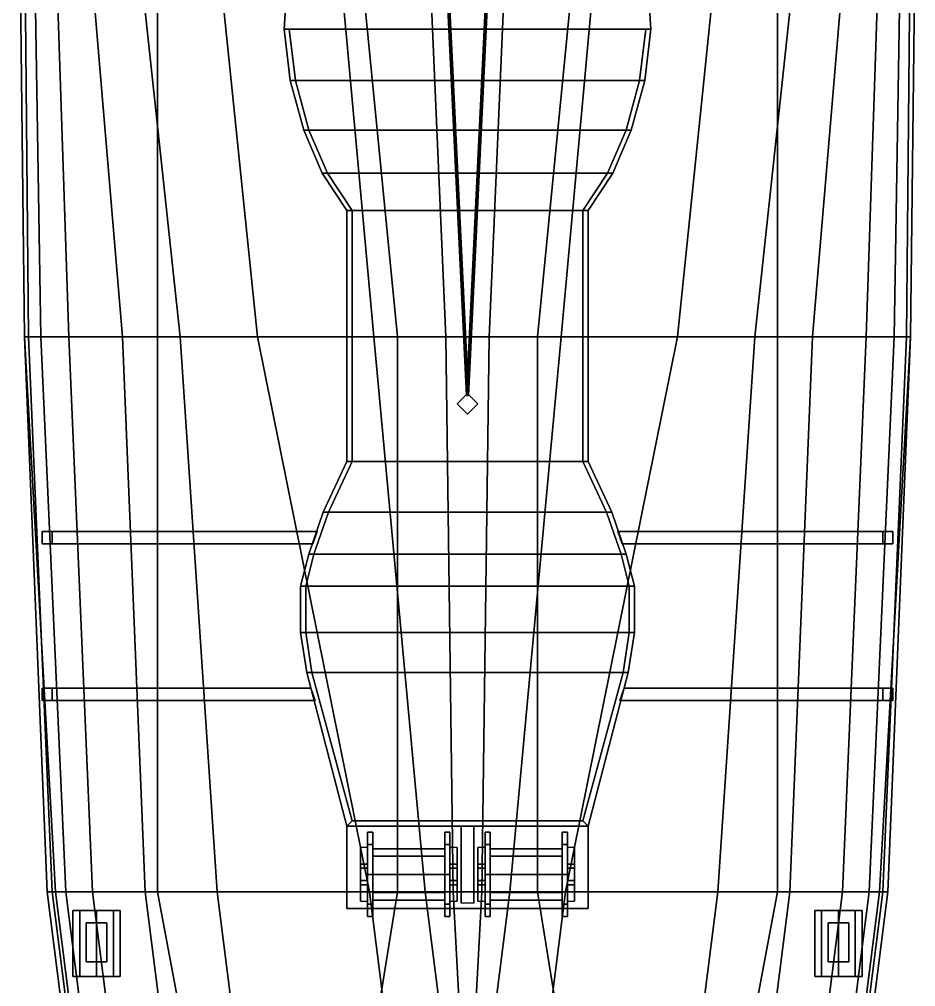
# Model space of a CAD drawing. Extents: x -4.4 to 4.4, y -34.7 to 32.2.
# Drawn here: x -4.35 to 4.35, y -15.82 to -6.43 of the extents above; entities that cross this region are included whole.
import ezdxf

# ---------------------------------------------------------------- set-up
doc = ezdxf.new("R2010")
doc.units = 0
doc.layers.get('0').update_dxf_attribs({"linetype": 'CONTINUOUS'})
doc.layers.add('SUPERSTRUCTURE', color=3, linetype='CONTINUOUS')

msp = doc.modelspace()

# ---------------------------------------------------------------- linework, layer by layer
for points in [[(-4.35, -5.32, -0.33), (-4.21, -5.32, -0.92), (-4.14, -9.51, -0.73), (-4.3, -9.51, -0.02)], [(-4.3, -5.32, 2.09), (-4.35, -5.32, 1.13), (-4.3, -9.51, 1.13), (-4.26, -9.51, 2.09)], [(-4.35, -5.32, 1.13), (-4.35, -5.32, -0.33), (-4.3, -9.51, -0.02), (-4.3, -9.51, 1.13)], [(-3.01, -5.32, 2.16), (-4.3, -5.32, 2.09), (-4.26, -9.51, 2.09), (-3.01, -9.51, 2.16)], [(-4.21, -5.32, -0.92), (-4.01, -5.32, -1.33), (-3.87, -9.51, -1.23), (-4.14, -9.51, -0.73)], [(-4.01, -5.32, -1.33), (-3.7, -5.32, -1.67), (-3.35, -9.51, -1.67), (-3.87, -9.51, -1.23)], [(-3.7, -5.32, -1.67), (-3.24, -5.32, -1.97), (-2.79, -9.51, -1.97), (-3.35, -9.51, -1.67)], [(-3.24, -5.32, -1.97), (-2.47, -5.32, -2.19), (-2.04, -9.51, -2.19), (-2.79, -9.51, -1.97)], [(-1.09, -5.32, 2.26), (-3.01, -5.32, 2.16), (-3.01, -9.51, 2.16), (-0.68, -9.51, 2.26)], [(-2.47, -5.32, -2.19), (-1.29, -5.32, -2.41), (-0.91, -9.51, -2.41), (-2.04, -9.51, -2.19)], [(-1.29, -5.32, -2.41), (-0.39, -5.32, -2.54), (-0.21, -9.51, -2.54), (-0.91, -9.51, -2.41)], [(-0.68, -9.51, 2.26), (0.68, -9.51, 2.26), (1.09, -5.32, 2.26), (-1.09, -5.32, 2.26)], [(0.21, -9.51, -2.54), (-0.21, -9.51, -2.54), (-0.39, -5.32, -2.54), (0.39, -5.32, -2.54)], [(0.91, -9.51, -2.41), (0.21, -9.51, -2.54), (0.39, -5.32, -2.54), (1.29, -5.32, -2.41)], [(0.68, -9.51, 2.26), (3.01, -9.51, 2.16), (3.01, -5.32, 2.16), (1.09, -5.32, 2.26)], [(2.04, -9.51, -2.19), (0.91, -9.51, -2.41), (1.29, -5.32, -2.41), (2.47, -5.32, -2.19)], [(2.79, -9.51, -1.97), (2.04, -9.51, -2.19), (2.47, -5.32, -2.19), (3.24, -5.32, -1.97)], [(3.35, -9.51, -1.67), (2.79, -9.51, -1.97), (3.24, -5.32, -1.97), (3.7, -5.32, -1.67)], [(3.01, -9.51, 2.16), (4.26, -9.51, 2.09), (4.3, -5.32, 2.09), (3.01, -5.32, 2.16)], [(3.87, -9.51, -1.23), (3.35, -9.51, -1.67), (3.7, -5.32, -1.67), (4.01, -5.32, -1.33)], [(4.14, -9.51, -0.73), (3.87, -9.51, -1.23), (4.01, -5.32, -1.33), (4.21, -5.32, -0.92)], [(4.3, -9.51, -0.02), (4.14, -9.51, -0.73), (4.21, -5.32, -0.92), (4.35, -5.32, -0.33)], [(4.26, -9.51, 2.09), (4.3, -9.51, 1.13), (4.35, -5.32, 1.13), (4.3, -5.32, 2.09)], [(4.3, -9.51, 1.13), (4.3, -9.51, -0.02), (4.35, -5.32, -0.33), (4.35, -5.32, 1.13)], [(-4.26, -9.51, 2.09), (-4.3, -9.51, 1.13), (-4.08, -14.9, 1.13), (-4.03, -14.9, 2.07)], [(-4.3, -9.51, 1.13), (-4.3, -9.51, -0.02), (-4, -14.9, 0.41), (-4.08, -14.9, 1.13)], [(-4.3, -9.51, -0.02), (-4.14, -9.51, -0.73), (-3.9, -14.9, 0.01), (-4, -14.9, 0.41)], [(-3.01, -9.51, 2.16), (-4.26, -9.51, 2.09), (-4.03, -14.9, 2.07), (-3.01, -14.9, 2.13)], [(-4.14, -9.51, -0.73), (-3.87, -9.51, -1.23), (-3.64, -14.9, -0.49), (-3.9, -14.9, 0.01)], [(-3.87, -9.51, -1.23), (-3.35, -9.51, -1.67), (-3.13, -14.9, -1.04), (-3.64, -14.9, -0.49)], [(-3.35, -9.51, -1.67), (-2.79, -9.51, -1.97), (-2.43, -14.9, -1.51), (-3.13, -14.9, -1.04)], [(-0.68, -9.51, 2.26), (-3.01, -9.51, 2.16), (-3.01, -14.9, 2.13), (-0.68, -14.9, 2.2)], [(-2.79, -9.51, -1.97), (-2.04, -9.51, -2.19), (-0.95, -14.9, -2.19), (-2.43, -14.9, -1.51)], [(-2.04, -9.51, -2.19), (-0.91, -9.51, -2.41), (-0.41, -14.9, -2.41), (-0.95, -14.9, -2.19)], [(-0.91, -9.51, -2.41), (-0.21, -9.51, -2.54), (-0.14, -14.9, -2.54), (-0.41, -14.9, -2.41)], [(-0.68, -14.9, 2.2), (0.68, -14.9, 2.2), (0.68, -9.51, 2.26), (-0.68, -9.51, 2.26)], [(0.14, -14.9, -2.54), (-0.14, -14.9, -2.54), (-0.21, -9.51, -2.54), (0.21, -9.51, -2.54)], [(0.41, -14.9, -2.41), (0.14, -14.9, -2.54), (0.21, -9.51, -2.54), (0.91, -9.51, -2.41)], [(0.95, -14.9, -2.19), (0.41, -14.9, -2.41), (0.91, -9.51, -2.41), (2.04, -9.51, -2.19)], [(0.68, -14.9, 2.2), (3.01, -14.9, 2.13), (3.01, -9.51, 2.16), (0.68, -9.51, 2.26)], [(2.43, -14.9, -1.51), (0.95, -14.9, -2.19), (2.04, -9.51, -2.19), (2.79, -9.51, -1.97)], [(3.13, -14.9, -1.04), (2.43, -14.9, -1.51), (2.79, -9.51, -1.97), (3.35, -9.51, -1.67)], [(3.01, -14.9, 2.13), (4.03, -14.9, 2.07), (4.26, -9.51, 2.09), (3.01, -9.51, 2.16)], [(3.64, -14.9, -0.49), (3.13, -14.9, -1.04), (3.35, -9.51, -1.67), (3.87, -9.51, -1.23)], [(3.9, -14.9, 0.01), (3.64, -14.9, -0.49), (3.87, -9.51, -1.23), (4.14, -9.51, -0.73)], [(4, -14.9, 0.41), (3.9, -14.9, 0.01), (4.14, -9.51, -0.73), (4.3, -9.51, -0.02)], [(4.08, -14.9, 1.13), (4, -14.9, 0.41), (4.3, -9.51, -0.02), (4.3, -9.51, 1.13)], [(4.03, -14.9, 2.07), (4.08, -14.9, 1.13), (4.3, -9.51, 1.13), (4.26, -9.51, 2.09)], [(-1.46, -11.4, 5.18), (-4.03, -11.4, 4.17), (-4.13, -11.4, 4.17), (-1.46, -11.4, 5.28)], [(-1.46, -11.4, 5.28), (-4.13, -11.4, 4.17), (-4.13, -11.52, 4.17), (-1.5, -11.52, 5.28)], [(-4.13, -11.4, 4.17), (-4.13, -11.4, 2.08), (-4.13, -11.52, 2.08), (-4.13, -11.52, 4.17)], [(-4.03, -11.4, 4.17), (-4.03, -11.4, 2.08), (-4.13, -11.4, 2.08), (-4.13, -11.4, 4.17)], [(-4.03, -11.52, 4.17), (-4.03, -11.4, 4.17), (-1.46, -11.4, 5.18), (-1.5, -11.52, 5.18)], [(-4.03, -11.52, 2.08), (-4.03, -11.4, 2.08), (-4.03, -11.4, 4.17), (-4.03, -11.52, 4.17)], [(1.46, -11.4, 5.28), (4.13, -11.4, 4.17), (4.03, -11.4, 4.17), (1.46, -11.4, 5.18)], [(1.5, -11.52, 5.28), (4.13, -11.52, 4.17), (4.13, -11.4, 4.17), (1.46, -11.4, 5.28)], [(4.03, -11.4, 4.17), (4.03, -11.52, 4.17), (1.5, -11.52, 5.18), (1.46, -11.4, 5.18)], [(4.13, -11.4, 4.17), (4.13, -11.4, 2.08), (4.03, -11.4, 2.08), (4.03, -11.4, 4.17)], [(4.03, -11.4, 2.08), (4.03, -11.52, 2.08), (4.03, -11.52, 4.17), (4.03, -11.4, 4.17)], [(4.13, -11.52, 4.17), (4.13, -11.52, 2.08), (4.13, -11.4, 2.08), (4.13, -11.4, 4.17)], [(-1.5, -11.52, 5.28), (-4.13, -11.52, 4.17), (-4.03, -11.52, 4.17), (-1.5, -11.52, 5.18)], [(-4.13, -11.52, 4.17), (-4.13, -11.52, 2.08), (-4.03, -11.52, 2.08), (-4.03, -11.52, 4.17)], [(1.5, -11.52, 5.18), (4.03, -11.52, 4.17), (4.13, -11.52, 4.17), (1.5, -11.52, 5.28)], [(4.03, -11.52, 4.17), (4.03, -11.52, 2.08), (4.13, -11.52, 2.08), (4.13, -11.52, 4.17)], [(-1.52, -12.92, 5.28), (-4.13, -12.92, 4.17), (-4.13, -13.04, 4.17), (-1.48, -13.04, 5.28)], [(-1.52, -12.92, 5.18), (-4.03, -12.92, 4.17), (-4.13, -12.92, 4.17), (-1.52, -12.92, 5.28)], [(-4.03, -12.92, 4.17), (-4.03, -12.92, 2.08), (-4.13, -12.92, 2.08), (-4.13, -12.92, 4.17)], [(-4.13, -12.92, 4.17), (-4.13, -12.92, 2.08), (-4.13, -13.04, 2.08), (-4.13, -13.04, 4.17)], [(-4.03, -13.04, 4.17), (-4.03, -12.92, 4.17), (-1.52, -12.92, 5.18), (-1.48, -13.04, 5.18)], [(-4.03, -13.04, 2.08), (-4.03, -12.92, 2.08), (-4.03, -12.92, 4.17), (-4.03, -13.04, 4.17)], [(4.03, -12.92, 4.17), (4.03, -13.04, 4.17), (1.48, -13.04, 5.18), (1.52, -12.92, 5.18)], [(1.48, -13.04, 5.28), (4.13, -13.04, 4.17), (4.13, -12.92, 4.17), (1.52, -12.92, 5.28)], [(1.52, -12.92, 5.28), (4.13, -12.92, 4.17), (4.03, -12.92, 4.17), (1.52, -12.92, 5.18)], [(4.03, -12.92, 2.08), (4.03, -13.04, 2.08), (4.03, -13.04, 4.17), (4.03, -12.92, 4.17)], [(4.13, -12.92, 4.17), (4.13, -12.92, 2.08), (4.03, -12.92, 2.08), (4.03, -12.92, 4.17)], [(4.13, -13.04, 4.17), (4.13, -13.04, 2.08), (4.13, -12.92, 2.08), (4.13, -12.92, 4.17)], [(-1.48, -13.04, 5.28), (-4.13, -13.04, 4.17), (-4.03, -13.04, 4.17), (-1.48, -13.04, 5.18)], [(-4.13, -13.04, 4.17), (-4.13, -13.04, 2.08), (-4.03, -13.04, 2.08), (-4.03, -13.04, 4.17)], [(1.48, -13.04, 5.18), (4.03, -13.04, 4.17), (4.13, -13.04, 4.17), (1.48, -13.04, 5.28)], [(4.03, -13.04, 4.17), (4.03, -13.04, 2.08), (4.13, -13.04, 2.08), (4.13, -13.04, 4.17)], [(-1.04, -14.47, 4.17), (-1.04, -14.99, 4.17), (-1.04, -14.83, 4.74), (-1.04, -14.63, 4.74)], [(-0.97, -14.63, 4.74), (-0.97, -14.47, 4.17), (-1.04, -14.47, 4.17), (-1.04, -14.63, 4.74)], [(-0.97, -14.83, 4.74), (-0.97, -14.99, 4.17), (-0.97, -14.47, 4.17), (-0.97, -14.63, 4.74)], [(-0.1, -14.63, 4.74), (-0.1, -14.47, 4.17), (-0.17, -14.47, 4.17), (-0.17, -14.63, 4.74)], [(-0.17, -14.47, 4.17), (-0.17, -14.99, 4.17), (-0.17, -14.83, 4.74), (-0.17, -14.63, 4.74)], [(-0.1, -14.83, 4.74), (-0.1, -14.99, 4.17), (-0.1, -14.47, 4.17), (-0.1, -14.63, 4.74)], [(0.17, -14.63, 4.74), (0.17, -14.47, 4.17), (0.1, -14.47, 4.17), (0.1, -14.63, 4.74)], [(0.1, -14.47, 4.17), (0.1, -14.99, 4.17), (0.1, -14.83, 4.74), (0.1, -14.63, 4.74)], [(0.17, -14.83, 4.74), (0.17, -14.99, 4.17), (0.17, -14.47, 4.17), (0.17, -14.63, 4.74)], [(1.04, -14.63, 4.74), (1.04, -14.47, 4.17), (0.97, -14.47, 4.17), (0.97, -14.63, 4.74)], [(0.97, -14.47, 4.17), (0.97, -14.99, 4.17), (0.97, -14.83, 4.74), (0.97, -14.63, 4.74)], [(1.04, -14.83, 4.74), (1.04, -14.99, 4.17), (1.04, -14.47, 4.17), (1.04, -14.63, 4.74)], [(-1.04, -14.79, 4.85), (-1.04, -14.67, 4.85), (-1.04, -14.63, 4.74), (-1.04, -14.83, 4.74)], [(-1.04, -14.63, 4.74), (-1.04, -14.67, 4.85), (-0.97, -14.67, 4.85), (-0.97, -14.63, 4.74)], [(-0.97, -14.63, 4.74), (-0.97, -14.67, 4.85), (-0.97, -14.79, 4.85), (-0.97, -14.83, 4.74)], [(-0.17, -14.79, 4.85), (-0.17, -14.67, 4.85), (-0.17, -14.63, 4.74), (-0.17, -14.83, 4.74)], [(-0.17, -14.63, 4.74), (-0.17, -14.67, 4.85), (-0.1, -14.67, 4.85), (-0.1, -14.63, 4.74)], [(-0.1, -14.63, 4.74), (-0.1, -14.67, 4.85), (-0.1, -14.79, 4.85), (-0.1, -14.83, 4.74)], [(0.1, -14.63, 4.74), (0.1, -14.67, 4.85), (0.17, -14.67, 4.85), (0.17, -14.63, 4.74)], [(0.1, -14.79, 4.85), (0.1, -14.67, 4.85), (0.1, -14.63, 4.74), (0.1, -14.83, 4.74)], [(0.17, -14.63, 4.74), (0.17, -14.67, 4.85), (0.17, -14.79, 4.85), (0.17, -14.83, 4.74)], [(0.97, -14.79, 4.85), (0.97, -14.67, 4.85), (0.97, -14.63, 4.74), (0.97, -14.83, 4.74)], [(0.97, -14.63, 4.74), (0.97, -14.67, 4.85), (1.04, -14.67, 4.85), (1.04, -14.63, 4.74)], [(1.04, -14.63, 4.74), (1.04, -14.67, 4.85), (1.04, -14.79, 4.85), (1.04, -14.83, 4.74)], [(-0.97, -14.79, 4.85), (-0.97, -14.67, 4.85), (-1.04, -14.67, 4.85), (-1.04, -14.79, 4.85)], [(-0.1, -14.79, 4.85), (-0.1, -14.67, 4.85), (-0.17, -14.67, 4.85), (-0.17, -14.79, 4.85)], [(0.17, -14.79, 4.85), (0.17, -14.67, 4.85), (0.1, -14.67, 4.85), (0.1, -14.79, 4.85)], [(1.04, -14.79, 4.85), (1.04, -14.67, 4.85), (0.97, -14.67, 4.85), (0.97, -14.79, 4.85)], [(-0.97, -14.83, 4.74), (-0.97, -14.79, 4.85), (-1.04, -14.79, 4.85), (-1.04, -14.83, 4.74)], [(-1.04, -14.83, 4.74), (-1.04, -14.99, 4.17), (-0.97, -14.99, 4.17), (-0.97, -14.83, 4.74)], [(-0.1, -14.83, 4.74), (-0.1, -14.79, 4.85), (-0.17, -14.79, 4.85), (-0.17, -14.83, 4.74)], [(-0.17, -14.83, 4.74), (-0.17, -14.99, 4.17), (-0.1, -14.99, 4.17), (-0.1, -14.83, 4.74)], [(0.17, -14.83, 4.74), (0.17, -14.79, 4.85), (0.1, -14.79, 4.85), (0.1, -14.83, 4.74)], [(0.1, -14.83, 4.74), (0.1, -14.99, 4.17), (0.17, -14.99, 4.17), (0.17, -14.83, 4.74)], [(1.04, -14.83, 4.74), (1.04, -14.79, 4.85), (0.97, -14.79, 4.85), (0.97, -14.83, 4.74)], [(0.97, -14.83, 4.74), (0.97, -14.99, 4.17), (1.04, -14.99, 4.17), (1.04, -14.83, 4.74)], [(-4.03, -14.9, 2.07), (-4.08, -14.9, 1.13), (-3.75, -17.51, 1.13), (-3.7, -17.51, 2.07)], [(-4.08, -14.9, 1.13), (-4, -14.9, 0.41), (-3.67, -17.51, 0.41), (-3.75, -17.51, 1.13)], [(-3.01, -14.9, 2.13), (-4.03, -14.9, 2.07), (-3.7, -17.51, 2.07), (-2.52, -17.51, 2.14)], [(-4, -14.9, 0.41), (-3.9, -14.9, 0.01), (-3.57, -17.51, 0.01), (-3.67, -17.51, 0.41)], [(-3.9, -14.9, 0.01), (-3.64, -14.9, -0.49), (-3.31, -17.51, -0.49), (-3.57, -17.51, 0.01)], [(-3.64, -14.9, -0.49), (-3.13, -14.9, -1.04), (-2.8, -17.51, -1.04), (-3.31, -17.51, -0.49)], [(-3.13, -14.9, -1.04), (-2.43, -14.9, -1.51), (-2.1, -17.51, -1.51), (-2.8, -17.51, -1.04)], [(-0.68, -14.9, 2.2), (-3.01, -14.9, 2.13), (-2.52, -17.51, 2.14), (-1.1, -17.51, 2.2)], [(-2.43, -14.9, -1.51), (-0.95, -14.9, -2.19), (-0.62, -17.51, -2.28), (-2.1, -17.51, -1.51)], [(-1.1, -17.51, 2.2), (1.1, -17.51, 2.2), (0.68, -14.9, 2.2), (-0.68, -14.9, 2.2)], [(-0.95, -14.9, -2.19), (-0.41, -14.9, -2.41), (-0.08, -17.51, -2.5), (-0.62, -17.51, -2.28)], [(-0.41, -14.9, -2.41), (-0.14, -14.9, -2.54), (0, -17.51, -2.5385), (-0.08, -17.51, -2.5)], [(0, -17.51, -2.5385), (0, -17.51, -2.5385), (-0.14, -14.9, -2.54), (0.14, -14.9, -2.54)], [(0.08, -17.51, -2.5), (0, -17.51, -2.5385), (0.14, -14.9, -2.54), (0.41, -14.9, -2.41)], [(0.62, -17.51, -2.28), (0.08, -17.51, -2.5), (0.41, -14.9, -2.41), (0.95, -14.9, -2.19)], [(2.1, -17.51, -1.51), (0.62, -17.51, -2.28), (0.95, -14.9, -2.19), (2.43, -14.9, -1.51)], [(1.1, -17.51, 2.2), (2.52, -17.51, 2.14), (3.01, -14.9, 2.13), (0.68, -14.9, 2.2)], [(2.8, -17.51, -1.04), (2.1, -17.51, -1.51), (2.43, -14.9, -1.51), (3.13, -14.9, -1.04)], [(2.52, -17.51, 2.14), (3.7, -17.51, 2.07), (4.03, -14.9, 2.07), (3.01, -14.9, 2.13)], [(3.31, -17.51, -0.49), (2.8, -17.51, -1.04), (3.13, -14.9, -1.04), (3.64, -14.9, -0.49)], [(3.57, -17.51, 0.01), (3.31, -17.51, -0.49), (3.64, -14.9, -0.49), (3.9, -14.9, 0.01)], [(3.67, -17.51, 0.41), (3.57, -17.51, 0.01), (3.9, -14.9, 0.01), (4, -14.9, 0.41)], [(3.75, -17.51, 1.13), (3.67, -17.51, 0.41), (4, -14.9, 0.41), (4.08, -14.9, 1.13)], [(3.7, -17.51, 2.07), (3.75, -17.51, 1.13), (4.08, -14.9, 1.13), (4.03, -14.9, 2.07)], [(-3.5, -15.2, 2.93), (-3.5, -15.2, 2.08), (-3.7, -15.2, 2.08), (-3.7, -15.2, 2.93)], [(-3.7, -15.2, 2.93), (-3.7, -15.2, 2.08), (-3.7, -15.58, 2.08), (-3.7, -15.58, 2.93)], [(-3.5, -15.58, 2.08), (-3.5, -15.2, 2.08), (-3.5, -15.2, 2.93), (-3.5, -15.58, 2.93)], [(3.5, -15.2, 2.93), (3.5, -15.2, 2.08), (3.5, -15.58, 2.08), (3.5, -15.58, 2.93)], [(3.7, -15.2, 2.93), (3.7, -15.2, 2.08), (3.5, -15.2, 2.08), (3.5, -15.2, 2.93)], [(3.7, -15.58, 2.08), (3.7, -15.2, 2.08), (3.7, -15.2, 2.93), (3.7, -15.58, 2.93)], [(-3.7, -15.58, 2.93), (-3.7, -15.58, 2.08), (-3.5, -15.58, 2.08), (-3.5, -15.58, 2.93)], [(3.5, -15.58, 2.93), (3.5, -15.58, 2.08), (3.7, -15.58, 2.08), (3.7, -15.58, 2.93)]]:
    msp.add_3dface(points)
at = {"layer": 'SUPERSTRUCTURE'}
for points in [[(-0.49, -0.15, 17.9), (-0.48, -0.15, 17.89), (0, -10.08, 6.07), (-0.01, -10.08, 6.08)], [(-0.48, -0.15, 17.91), (-0.49, -0.15, 17.9), (-0.01, -10.08, 6.08), (0, -10.08, 6.09)], [(-0.48, -0.15, 17.89), (-0.47, -0.15, 17.9), (0.01, -10.08, 6.08), (0, -10.08, 6.07)], [(-0.47, -0.15, 17.9), (-0.48, -0.15, 17.91), (0, -10.08, 6.09), (0.01, -10.08, 6.08)], [(0.48, -0.15, 17.91), (0.47, -0.15, 17.9), (-0.01, -10.08, 6.08), (0, -10.08, 6.09)], [(0.47, -0.15, 17.9), (0.48, -0.15, 17.89), (0, -10.08, 6.07), (-0.01, -10.08, 6.08)], [(0.49, -0.15, 17.9), (0.48, -0.15, 17.91), (0, -10.08, 6.09), (0.01, -10.08, 6.08)], [(0.48, -0.15, 17.89), (0.49, -0.15, 17.9), (0.01, -10.08, 6.08), (0, -10.08, 6.07)], [(-1.6, -3.68, 4.17), (-1.78, -6.52, 4.17), (1.78, -6.52, 4.17), (1.6, -3.68, 4.17)], [(-1.6, -3.68, 2.16), (-1.78, -6.52, 2.16), (-1.78, -6.52, 4.17), (-1.6, -3.68, 4.17)], [(1.78, -6.52, 4.17), (1.78, -6.52, 2.16), (1.6, -3.68, 2.16), (1.6, -3.68, 4.17)], [(-1.78, -6.52, 5.28), (-1.78, -6.52, 2.16), (-1.72, -7.02, 2.16), (-1.72, -7.02, 5.28)], [(-1.78, -6.52, 4.17), (-1.78, -6.52, 5.28), (-1.73, -6.52, 5.28), (-1.73, -6.52, 4.17)], [(-1.78, -6.52, 5.28), (-1.72, -7.02, 5.28), (-1.67, -7.02, 5.28), (-1.73, -6.52, 5.28)], [(1.67, -7.02, 4.17), (1.73, -6.52, 4.17), (-1.73, -6.52, 4.17), (-1.67, -7.02, 4.17)], [(-1.73, -6.52, 4.17), (-1.73, -6.52, 5.28), (-1.67, -7.02, 5.28), (-1.67, -7.02, 4.17)], [(1.73, -6.52, 5.28), (1.73, -6.52, 4.17), (1.67, -7.02, 4.17), (1.67, -7.02, 5.28)], [(1.72, -7.02, 5.28), (1.78, -6.52, 5.28), (1.73, -6.52, 5.28), (1.67, -7.02, 5.28)], [(1.72, -7.02, 2.16), (1.78, -6.52, 2.16), (1.78, -6.52, 5.28), (1.72, -7.02, 5.28)], [(1.78, -6.52, 5.28), (1.78, -6.52, 4.17), (1.73, -6.52, 4.17), (1.73, -6.52, 5.28)], [(-1.72, -7.02, 2.16), (-1.59, -7.5, 2.16), (-1.59, -7.5, 5.28), (-1.72, -7.02, 5.28)], [(-1.72, -7.02, 5.28), (-1.59, -7.5, 5.28), (-1.54, -7.5, 5.28), (-1.67, -7.02, 5.28)], [(-1.67, -7.02, 4.17), (-1.54, -7.5, 4.17), (1.54, -7.5, 4.17), (1.67, -7.02, 4.17)], [(-1.67, -7.02, 4.17), (-1.67, -7.02, 5.28), (-1.54, -7.5, 5.28), (-1.54, -7.5, 4.17)], [(1.67, -7.02, 5.28), (1.67, -7.02, 4.17), (1.54, -7.5, 4.17), (1.54, -7.5, 5.28)], [(1.59, -7.5, 5.28), (1.72, -7.02, 5.28), (1.67, -7.02, 5.28), (1.54, -7.5, 5.28)], [(1.59, -7.5, 5.28), (1.59, -7.5, 2.16), (1.72, -7.02, 2.16), (1.72, -7.02, 5.28)], [(-1.59, -7.5, 5.28), (-1.59, -7.5, 2.16), (-1.41, -7.92, 2.16), (-1.41, -7.92, 5.28)], [(-1.59, -7.5, 5.28), (-1.41, -7.92, 5.28), (-1.36, -7.92, 5.28), (-1.54, -7.5, 5.28)], [(1.36, -7.92, 4.17), (1.54, -7.5, 4.17), (-1.54, -7.5, 4.17), (-1.36, -7.92, 4.17)], [(-1.54, -7.5, 4.17), (-1.54, -7.5, 5.28), (-1.36, -7.92, 5.28), (-1.36, -7.92, 4.17)], [(1.54, -7.5, 5.28), (1.54, -7.5, 4.17), (1.36, -7.92, 4.17), (1.36, -7.92, 5.28)], [(1.41, -7.92, 5.28), (1.59, -7.5, 5.28), (1.54, -7.5, 5.28), (1.36, -7.92, 5.28)], [(1.41, -7.92, 2.16), (1.59, -7.5, 2.16), (1.59, -7.5, 5.28), (1.41, -7.92, 5.28)], [(-1.41, -7.92, 2.16), (-1.17, -8.28, 2.16), (-1.17, -8.28, 5.28), (-1.41, -7.92, 5.28)], [(-1.41, -7.92, 5.28), (-1.17, -8.28, 5.28), (-1.12, -8.28, 5.28), (-1.36, -7.92, 5.28)], [(-1.36, -7.92, 4.17), (-1.12, -8.28, 4.17), (1.12, -8.28, 4.17), (1.36, -7.92, 4.17)], [(-1.36, -7.92, 4.17), (-1.36, -7.92, 5.28), (-1.12, -8.28, 5.28), (-1.12, -8.28, 4.17)], [(1.36, -7.92, 5.28), (1.36, -7.92, 4.17), (1.12, -8.28, 4.17), (1.12, -8.28, 5.28)], [(1.17, -8.28, 5.28), (1.41, -7.92, 5.28), (1.36, -7.92, 5.28), (1.12, -8.28, 5.28)], [(1.17, -8.28, 5.28), (1.17, -8.28, 2.16), (1.41, -7.92, 2.16), (1.41, -7.92, 5.28)], [(-1.17, -8.28, 5.28), (-1.17, -8.28, 2.16), (-1.17, -10.72, 2.16), (-1.17, -10.72, 5.28)], [(-1.17, -8.28, 5.28), (-1.17, -10.72, 5.28), (-1.12, -10.72, 5.28), (-1.12, -8.28, 5.28)], [(1.12, -10.72, 4.17), (1.12, -8.28, 4.17), (-1.12, -8.28, 4.17), (-1.12, -10.72, 4.17)], [(-1.12, -8.28, 4.17), (-1.12, -8.28, 5.28), (-1.12, -10.72, 5.28), (-1.12, -10.72, 4.17)], [(1.12, -8.28, 5.28), (1.12, -8.28, 4.17), (1.12, -10.72, 4.17), (1.12, -10.72, 5.28)], [(1.17, -10.72, 5.28), (1.17, -8.28, 5.28), (1.12, -8.28, 5.28), (1.12, -10.72, 5.28)], [(1.17, -10.72, 2.16), (1.17, -8.28, 2.16), (1.17, -8.28, 5.28), (1.17, -10.72, 5.28)], [(0, -10.06, 4.17), (-0.1, -10.16, 4.17), (-0.1, -10.16, 6.22), (0, -10.06, 6.22)], [(0, -10.26, 6.22), (0.1, -10.16, 6.22), (0, -10.06, 6.22), (-0.1, -10.16, 6.22)], [(0.1, -10.16, 4.17), (0, -10.06, 4.17), (0, -10.06, 6.22), (0.1, -10.16, 6.22)], [(-0.1, -10.16, 4.17), (0, -10.26, 4.17), (0, -10.26, 6.22), (-0.1, -10.16, 6.22)], [(0, -10.26, 4.17), (0.1, -10.16, 4.17), (0.1, -10.16, 6.22), (0, -10.26, 6.22)], [(-1.17, -10.72, 5.28), (-1.17, -10.72, 2.16), (-1.4, -11.21, 2.16), (-1.4, -11.21, 5.28)], [(-1.17, -10.72, 5.28), (-1.4, -11.21, 5.28), (-1.35, -11.21, 5.28), (-1.12, -10.72, 5.28)], [(1.35, -11.21, 4.17), (1.12, -10.72, 4.17), (-1.12, -10.72, 4.17), (-1.35, -11.21, 4.17)], [(-1.12, -10.72, 4.17), (-1.12, -10.72, 5.28), (-1.35, -11.21, 5.28), (-1.35, -11.21, 4.17)], [(1.12, -10.72, 5.28), (1.12, -10.72, 4.17), (1.35, -11.21, 4.17), (1.35, -11.21, 5.28)], [(1.4, -11.21, 5.28), (1.17, -10.72, 5.28), (1.12, -10.72, 5.28), (1.35, -11.21, 5.28)], [(1.4, -11.21, 2.16), (1.17, -10.72, 2.16), (1.17, -10.72, 5.28), (1.4, -11.21, 5.28)], [(-1.4, -11.21, 2.16), (-1.54, -11.62, 2.16), (-1.54, -11.62, 5.28), (-1.4, -11.21, 5.28)], [(-1.4, -11.21, 5.28), (-1.54, -11.62, 5.28), (-1.49, -11.62, 5.28), (-1.35, -11.21, 5.28)], [(-1.35, -11.21, 4.17), (-1.49, -11.62, 4.17), (1.49, -11.62, 4.17), (1.35, -11.21, 4.17)], [(-1.35, -11.21, 4.17), (-1.35, -11.21, 5.28), (-1.49, -11.62, 5.28), (-1.49, -11.62, 4.17)], [(1.35, -11.21, 5.28), (1.35, -11.21, 4.17), (1.49, -11.62, 4.17), (1.49, -11.62, 5.28)], [(1.54, -11.62, 5.28), (1.4, -11.21, 5.28), (1.35, -11.21, 5.28), (1.49, -11.62, 5.28)], [(1.54, -11.62, 5.28), (1.54, -11.62, 2.16), (1.4, -11.21, 2.16), (1.4, -11.21, 5.28)], [(-1.54, -11.62, 5.28), (-1.54, -11.62, 2.16), (-1.62, -11.93, 2.16), (-1.62, -11.93, 5.28)], [(-1.54, -11.62, 5.28), (-1.62, -11.93, 5.28), (-1.57, -11.93, 5.28), (-1.49, -11.62, 5.28)], [(1.57, -11.93, 4.17), (1.49, -11.62, 4.17), (-1.49, -11.62, 4.17), (-1.57, -11.93, 4.17)], [(-1.49, -11.62, 4.17), (-1.49, -11.62, 5.28), (-1.57, -11.93, 5.28), (-1.57, -11.93, 4.17)], [(1.49, -11.62, 5.28), (1.49, -11.62, 4.17), (1.57, -11.93, 4.17), (1.57, -11.93, 5.28)], [(1.62, -11.93, 5.28), (1.54, -11.62, 5.28), (1.49, -11.62, 5.28), (1.57, -11.93, 5.28)], [(1.62, -11.93, 2.16), (1.54, -11.62, 2.16), (1.54, -11.62, 5.28), (1.62, -11.93, 5.28)], [(-1.62, -11.93, 2.16), (-1.62, -12.38, 2.16), (-1.62, -12.38, 5.28), (-1.62, -11.93, 5.28)], [(-1.62, -11.93, 5.28), (-1.62, -12.38, 5.28), (-1.57, -12.38, 5.28), (-1.57, -11.93, 5.28)], [(-1.57, -11.93, 4.17), (-1.57, -12.38, 4.17), (1.57, -12.38, 4.17), (1.57, -11.93, 4.17)], [(-1.57, -11.93, 4.17), (-1.57, -11.93, 5.28), (-1.57, -12.38, 5.28), (-1.57, -12.38, 4.17)], [(1.57, -11.93, 5.28), (1.57, -11.93, 4.17), (1.57, -12.38, 4.17), (1.57, -12.38, 5.28)], [(1.62, -12.38, 5.28), (1.62, -11.93, 5.28), (1.57, -11.93, 5.28), (1.57, -12.38, 5.28)], [(1.62, -12.38, 5.28), (1.62, -12.38, 2.16), (1.62, -11.93, 2.16), (1.62, -11.93, 5.28)], [(-1.62, -12.38, 2.16), (-1.56, -12.77, 2.16), (-1.56, -12.77, 5.28), (-1.62, -12.38, 5.28)], [(-1.62, -12.38, 5.28), (-1.56, -12.77, 5.28), (-1.51, -12.77, 5.28), (-1.57, -12.38, 5.28)], [(-1.57, -12.38, 4.17), (-1.51, -12.77, 4.17), (1.51, -12.77, 4.17), (1.57, -12.38, 4.17)], [(-1.57, -12.38, 4.17), (-1.57, -12.38, 5.28), (-1.51, -12.77, 5.28), (-1.51, -12.77, 4.17)], [(1.57, -12.38, 5.28), (1.57, -12.38, 4.17), (1.51, -12.77, 4.17), (1.51, -12.77, 5.28)], [(1.56, -12.77, 5.28), (1.62, -12.38, 5.28), (1.57, -12.38, 5.28), (1.51, -12.77, 5.28)], [(1.56, -12.77, 5.28), (1.56, -12.77, 2.16), (1.62, -12.38, 2.16), (1.62, -12.38, 5.28)], [(-1.56, -12.77, 5.28), (-1.56, -12.77, 2.16), (-1.17, -14.26, 2.16), (-1.17, -14.26, 5.28)], [(-1.56, -12.77, 5.28), (-1.17, -14.26, 5.28), (-1.12, -14.21, 5.28), (-1.51, -12.77, 5.28)], [(1.12, -14.21, 4.17), (1.51, -12.77, 4.17), (-1.51, -12.77, 4.17), (-1.12, -14.21, 4.17)], [(-1.51, -12.77, 4.17), (-1.51, -12.77, 5.28), (-1.12, -14.21, 5.28), (-1.12, -14.21, 4.17)], [(1.51, -12.77, 5.28), (1.51, -12.77, 4.17), (1.12, -14.21, 4.17), (1.12, -14.21, 5.28)], [(1.17, -14.26, 5.28), (1.56, -12.77, 5.28), (1.51, -12.77, 5.28), (1.12, -14.21, 5.28)], [(1.17, -14.26, 2.16), (1.56, -12.77, 2.16), (1.56, -12.77, 5.28), (1.17, -14.26, 5.28)], [(-1.17, -14.26, 5.28), (1.17, -14.26, 5.28), (1.12, -14.21, 5.28), (-1.12, -14.21, 5.28)], [(-1.17, -14.26, 4.04), (-1.17, -14.26, 2.16), (1.17, -14.26, 2.16), (1.17, -14.26, 4.04)], [(-1.17, -14.26, 4.17), (-1.17, -14.26, 4.04), (-1.17, -15.06, 4.04), (-1.17, -15.06, 4.17)], [(-1.17, -15.06, 4.04), (-1.17, -14.26, 4.04), (1.17, -14.26, 4.04), (1.17, -15.06, 4.04)], [(1.17, -15.06, 4.17), (1.17, -14.26, 4.17), (-1.17, -14.26, 4.17), (-1.17, -15.06, 4.17)], [(1.12, -14.21, 5.28), (1.12, -14.21, 4.17), (-1.12, -14.21, 4.17), (-1.12, -14.21, 5.28)], [(-0.06, -15.01, 4.04), (-0.06, -14.26, 3.39), (0.06, -14.26, 3.39), (0.06, -15.01, 4.04)], [(-0.06, -15.01, 4.04), (-0.06, -14.26, 4.04), (-0.06, -14.26, 3.39), (-0.06, -15.01, 4.04)], [(0.06, -15.01, 4.04), (0.06, -14.26, 3.39), (0.06, -14.26, 4.04), (0.06, -15.01, 4.04)], [(1.17, -15.06, 4.04), (1.17, -14.26, 4.04), (1.17, -14.26, 4.17), (1.17, -15.06, 4.17)], [(-0.97, -14.32, 4.74), (-0.97, -15.0199, 4.4501), (-0.97, -15.14, 4.74), (-0.97, -14.4401, 5.0299)], [(-0.92, -14.4401, 5.0299), (-0.92, -14.32, 4.74), (-0.97, -14.32, 4.74), (-0.97, -14.4401, 5.0299)], [(-0.97, -14.4401, 4.4501), (-0.97, -14.73, 4.33), (-0.97, -15.0199, 4.4501), (-0.97, -14.32, 4.74)], [(-0.92, -14.32, 4.74), (-0.92, -14.4401, 4.4501), (-0.97, -14.4401, 4.4501), (-0.97, -14.32, 4.74)], [(-0.92, -14.5532, 4.9168), (-0.92, -14.48, 4.74), (-0.92, -14.32, 4.74), (-0.92, -14.4401, 5.0299)], [(-0.92, -14.48, 4.74), (-0.92, -14.5532, 4.5632), (-0.92, -14.4401, 4.4501), (-0.92, -14.32, 4.74)], [(-0.22, -14.4401, 5.0299), (-0.22, -14.32, 4.74), (-0.22, -14.48, 4.74), (-0.22, -14.5532, 4.9168)], [(-0.17, -14.4401, 5.0299), (-0.17, -14.32, 4.74), (-0.22, -14.32, 4.74), (-0.22, -14.4401, 5.0299)], [(-0.22, -14.32, 4.74), (-0.22, -14.4401, 4.4501), (-0.22, -14.5532, 4.5632), (-0.22, -14.48, 4.74)], [(-0.17, -14.32, 4.74), (-0.17, -14.4401, 4.4501), (-0.22, -14.4401, 4.4501), (-0.22, -14.32, 4.74)], [(-0.17, -15.0199, 5.0299), (-0.17, -14.32, 4.74), (-0.17, -14.4401, 5.0299), (-0.17, -14.73, 5.15)], [(-0.17, -15.14, 4.74), (-0.17, -14.4401, 4.4501), (-0.17, -14.32, 4.74), (-0.17, -15.0199, 5.0299)], [(0.17, -14.32, 4.74), (0.17, -15.0199, 4.4501), (0.17, -15.14, 4.74), (0.17, -14.4401, 5.0299)], [(0.22, -14.4401, 5.0299), (0.22, -14.32, 4.74), (0.17, -14.32, 4.74), (0.17, -14.4401, 5.0299)], [(0.17, -14.4401, 4.4501), (0.17, -14.73, 4.33), (0.17, -15.0199, 4.4501), (0.17, -14.32, 4.74)], [(0.22, -14.32, 4.74), (0.22, -14.4401, 4.4501), (0.17, -14.4401, 4.4501), (0.17, -14.32, 4.74)], [(0.22, -14.5532, 4.9168), (0.22, -14.48, 4.74), (0.22, -14.32, 4.74), (0.22, -14.4401, 5.0299)], [(0.22, -14.48, 4.74), (0.22, -14.5532, 4.5632), (0.22, -14.4401, 4.4501), (0.22, -14.32, 4.74)], [(0.92, -14.4401, 5.0299), (0.92, -14.32, 4.74), (0.92, -14.48, 4.74), (0.92, -14.5532, 4.9168)], [(0.97, -14.4401, 5.0299), (0.97, -14.32, 4.74), (0.92, -14.32, 4.74), (0.92, -14.4401, 5.0299)], [(0.92, -14.32, 4.74), (0.92, -14.4401, 4.4501), (0.92, -14.5532, 4.5632), (0.92, -14.48, 4.74)], [(0.97, -14.32, 4.74), (0.97, -14.4401, 4.4501), (0.92, -14.4401, 4.4501), (0.92, -14.32, 4.74)], [(0.97, -15.14, 4.74), (0.97, -14.4401, 4.4501), (0.97, -14.32, 4.74), (0.97, -15.0199, 5.0299)], [(0.97, -15.0199, 5.0299), (0.97, -14.32, 4.74), (0.97, -14.4401, 5.0299), (0.97, -14.73, 5.15)], [(-0.97, -14.4401, 5.0299), (-0.97, -15.14, 4.74), (-0.97, -15.0199, 5.0299), (-0.97, -14.73, 5.15)], [(-0.92, -14.4401, 4.4501), (-0.92, -14.73, 4.33), (-0.97, -14.73, 4.33), (-0.97, -14.4401, 4.4501)], [(-0.92, -14.73, 5.15), (-0.92, -14.4401, 5.0299), (-0.97, -14.4401, 5.0299), (-0.97, -14.73, 5.15)], [(-0.92, -14.5532, 4.5632), (-0.92, -14.73, 4.49), (-0.92, -14.73, 4.33), (-0.92, -14.4401, 4.4501)], [(-0.92, -14.73, 4.99), (-0.92, -14.5532, 4.9168), (-0.92, -14.4401, 5.0299), (-0.92, -14.73, 5.15)], [(-0.22, -14.4401, 4.4501), (-0.22, -14.73, 4.33), (-0.22, -14.73, 4.49), (-0.22, -14.5532, 4.5632)], [(-0.17, -14.4401, 4.4501), (-0.17, -14.73, 4.33), (-0.22, -14.73, 4.33), (-0.22, -14.4401, 4.4501)], [(-0.22, -14.73, 5.15), (-0.22, -14.4401, 5.0299), (-0.22, -14.5532, 4.9168), (-0.22, -14.73, 4.99)], [(-0.17, -14.73, 5.15), (-0.17, -14.4401, 5.0299), (-0.22, -14.4401, 5.0299), (-0.22, -14.73, 5.15)], [(-0.17, -15.0199, 4.4501), (-0.17, -14.73, 4.33), (-0.17, -14.4401, 4.4501), (-0.17, -15.14, 4.74)], [(0.17, -14.4401, 5.0299), (0.17, -15.14, 4.74), (0.17, -15.0199, 5.0299), (0.17, -14.73, 5.15)], [(0.22, -14.4401, 4.4501), (0.22, -14.73, 4.33), (0.17, -14.73, 4.33), (0.17, -14.4401, 4.4501)], [(0.22, -14.73, 5.15), (0.22, -14.4401, 5.0299), (0.17, -14.4401, 5.0299), (0.17, -14.73, 5.15)], [(0.22, -14.5532, 4.5632), (0.22, -14.73, 4.49), (0.22, -14.73, 4.33), (0.22, -14.4401, 4.4501)], [(0.22, -14.73, 4.99), (0.22, -14.5532, 4.9168), (0.22, -14.4401, 5.0299), (0.22, -14.73, 5.15)], [(0.92, -14.4401, 4.4501), (0.92, -14.73, 4.33), (0.92, -14.73, 4.49), (0.92, -14.5532, 4.5632)], [(0.97, -14.4401, 4.4501), (0.97, -14.73, 4.33), (0.92, -14.73, 4.33), (0.92, -14.4401, 4.4501)], [(0.92, -14.73, 5.15), (0.92, -14.4401, 5.0299), (0.92, -14.5532, 4.9168), (0.92, -14.73, 4.99)], [(0.97, -14.73, 5.15), (0.97, -14.4401, 5.0299), (0.92, -14.4401, 5.0299), (0.92, -14.73, 5.15)], [(0.97, -15.0199, 4.4501), (0.97, -14.73, 4.33), (0.97, -14.4401, 4.4501), (0.97, -15.14, 4.74)], [(-0.22, -14.5532, 4.9168), (-0.22, -14.48, 4.74), (-0.92, -14.48, 4.74), (-0.92, -14.5532, 4.9168)], [(-0.22, -14.48, 4.74), (-0.22, -14.5532, 4.5632), (-0.92, -14.5532, 4.5632), (-0.92, -14.48, 4.74)], [(-0.22, -14.5532, 4.5632), (-0.22, -14.73, 4.49), (-0.92, -14.73, 4.49), (-0.92, -14.5532, 4.5632)], [(-0.22, -14.73, 4.99), (-0.22, -14.5532, 4.9168), (-0.92, -14.5532, 4.9168), (-0.92, -14.73, 4.99)], [(0.92, -14.5532, 4.9168), (0.92, -14.48, 4.74), (0.22, -14.48, 4.74), (0.22, -14.5532, 4.9168)], [(0.92, -14.48, 4.74), (0.92, -14.5532, 4.5632), (0.22, -14.5532, 4.5632), (0.22, -14.48, 4.74)], [(0.92, -14.5532, 4.5632), (0.92, -14.73, 4.49), (0.22, -14.73, 4.49), (0.22, -14.5532, 4.5632)], [(0.92, -14.73, 4.99), (0.92, -14.5532, 4.9168), (0.22, -14.5532, 4.9168), (0.22, -14.73, 4.99)], [(-0.92, -14.73, 4.33), (-0.92, -15.0199, 4.4501), (-0.97, -15.0199, 4.4501), (-0.97, -14.73, 4.33)], [(-0.92, -15.0199, 5.0299), (-0.92, -14.73, 5.15), (-0.97, -14.73, 5.15), (-0.97, -15.0199, 5.0299)], [(-0.92, -14.73, 4.49), (-0.92, -14.9068, 4.5632), (-0.92, -15.0199, 4.4501), (-0.92, -14.73, 4.33)], [(-0.22, -14.73, 4.49), (-0.22, -14.9068, 4.5632), (-0.92, -14.9068, 4.5632), (-0.92, -14.73, 4.49)], [(-0.92, -14.9068, 4.9168), (-0.92, -14.73, 4.99), (-0.92, -14.73, 5.15), (-0.92, -15.0199, 5.0299)], [(-0.22, -14.9068, 4.9168), (-0.22, -14.73, 4.99), (-0.92, -14.73, 4.99), (-0.92, -14.9068, 4.9168)], [(-0.22, -14.73, 4.33), (-0.22, -15.0199, 4.4501), (-0.22, -14.9068, 4.5632), (-0.22, -14.73, 4.49)], [(-0.17, -14.73, 4.33), (-0.17, -15.0199, 4.4501), (-0.22, -15.0199, 4.4501), (-0.22, -14.73, 4.33)], [(-0.22, -15.0199, 5.0299), (-0.22, -14.73, 5.15), (-0.22, -14.73, 4.99), (-0.22, -14.9068, 4.9168)], [(-0.17, -15.0199, 5.0299), (-0.17, -14.73, 5.15), (-0.22, -14.73, 5.15), (-0.22, -15.0199, 5.0299)], [(0.22, -14.73, 4.33), (0.22, -15.0199, 4.4501), (0.17, -15.0199, 4.4501), (0.17, -14.73, 4.33)], [(0.22, -15.0199, 5.0299), (0.22, -14.73, 5.15), (0.17, -14.73, 5.15), (0.17, -15.0199, 5.0299)], [(0.92, -14.73, 4.49), (0.92, -14.9068, 4.5632), (0.22, -14.9068, 4.5632), (0.22, -14.73, 4.49)], [(0.22, -14.73, 4.49), (0.22, -14.9068, 4.5632), (0.22, -15.0199, 4.4501), (0.22, -14.73, 4.33)], [(0.92, -14.9068, 4.9168), (0.92, -14.73, 4.99), (0.22, -14.73, 4.99), (0.22, -14.9068, 4.9168)], [(0.22, -14.9068, 4.9168), (0.22, -14.73, 4.99), (0.22, -14.73, 5.15), (0.22, -15.0199, 5.0299)], [(0.92, -14.73, 4.33), (0.92, -15.0199, 4.4501), (0.92, -14.9068, 4.5632), (0.92, -14.73, 4.49)], [(0.97, -14.73, 4.33), (0.97, -15.0199, 4.4501), (0.92, -15.0199, 4.4501), (0.92, -14.73, 4.33)], [(0.92, -15.0199, 5.0299), (0.92, -14.73, 5.15), (0.92, -14.73, 4.99), (0.92, -14.9068, 4.9168)], [(0.97, -15.0199, 5.0299), (0.97, -14.73, 5.15), (0.92, -14.73, 5.15), (0.92, -15.0199, 5.0299)], [(-0.92, -14.98, 4.74), (-0.92, -14.9068, 4.9168), (-0.92, -15.0199, 5.0299), (-0.92, -15.14, 4.74)], [(-0.22, -14.98, 4.74), (-0.22, -14.9068, 4.9168), (-0.92, -14.9068, 4.9168), (-0.92, -14.98, 4.74)], [(-0.92, -14.9068, 4.5632), (-0.92, -14.98, 4.74), (-0.92, -15.14, 4.74), (-0.92, -15.0199, 4.4501)], [(-0.22, -14.9068, 4.5632), (-0.22, -14.98, 4.74), (-0.92, -14.98, 4.74), (-0.92, -14.9068, 4.5632)], [(-0.22, -15.14, 4.74), (-0.22, -15.0199, 5.0299), (-0.22, -14.9068, 4.9168), (-0.22, -14.98, 4.74)], [(-0.22, -15.0199, 4.4501), (-0.22, -15.14, 4.74), (-0.22, -14.98, 4.74), (-0.22, -14.9068, 4.5632)], [(0.22, -14.98, 4.74), (0.22, -14.9068, 4.9168), (0.22, -15.0199, 5.0299), (0.22, -15.14, 4.74)], [(0.92, -14.98, 4.74), (0.92, -14.9068, 4.9168), (0.22, -14.9068, 4.9168), (0.22, -14.98, 4.74)], [(0.92, -14.9068, 4.5632), (0.92, -14.98, 4.74), (0.22, -14.98, 4.74), (0.22, -14.9068, 4.5632)], [(0.22, -14.9068, 4.5632), (0.22, -14.98, 4.74), (0.22, -15.14, 4.74), (0.22, -15.0199, 4.4501)], [(0.92, -15.14, 4.74), (0.92, -15.0199, 5.0299), (0.92, -14.9068, 4.9168), (0.92, -14.98, 4.74)], [(0.92, -15.0199, 4.4501), (0.92, -15.14, 4.74), (0.92, -14.98, 4.74), (0.92, -14.9068, 4.5632)], [(-0.92, -15.14, 4.74), (-0.92, -15.0199, 5.0299), (-0.97, -15.0199, 5.0299), (-0.97, -15.14, 4.74)], [(-0.92, -15.0199, 4.4501), (-0.92, -15.14, 4.74), (-0.97, -15.14, 4.74), (-0.97, -15.0199, 4.4501)], [(-0.17, -15.14, 4.74), (-0.17, -15.0199, 5.0299), (-0.22, -15.0199, 5.0299), (-0.22, -15.14, 4.74)], [(-0.17, -15.0199, 4.4501), (-0.17, -15.14, 4.74), (-0.22, -15.14, 4.74), (-0.22, -15.0199, 4.4501)], [(0.22, -15.14, 4.74), (0.22, -15.0199, 5.0299), (0.17, -15.0199, 5.0299), (0.17, -15.14, 4.74)], [(0.22, -15.0199, 4.4501), (0.22, -15.14, 4.74), (0.17, -15.14, 4.74), (0.17, -15.0199, 4.4501)], [(0.97, -15.14, 4.74), (0.97, -15.0199, 5.0299), (0.92, -15.0199, 5.0299), (0.92, -15.14, 4.74)], [(0.97, -15.0199, 4.4501), (0.97, -15.14, 4.74), (0.92, -15.14, 4.74), (0.92, -15.0199, 4.4501)], [(-3.83, -15.72, 3.1), (-3.7626, -15.72, 3.2626), (-3.7626, -15.08, 3.2626), (-3.83, -15.08, 3.1)], [(-3.7626, -15.72, 2.9374), (-3.83, -15.72, 3.1), (-3.83, -15.08, 3.1), (-3.7626, -15.08, 2.9374)], [(-3.7626, -15.08, 3.2626), (-3.37, -15.08, 3.1), (-3.4374, -15.08, 2.9374), (-3.83, -15.08, 3.1)], [(-3.83, -15.08, 3.1), (-3.4374, -15.08, 2.9374), (-3.6, -15.08, 2.87), (-3.7626, -15.08, 2.9374)], [(-3.6, -15.72, 2.87), (-3.7626, -15.72, 2.9374), (-3.7626, -15.08, 2.9374), (-3.6, -15.08, 2.87)], [(-3.7626, -15.72, 3.2626), (-3.6, -15.72, 3.33), (-3.6, -15.08, 3.33), (-3.7626, -15.08, 3.2626)], [(-3.6, -15.08, 3.33), (-3.4374, -15.08, 3.2626), (-3.37, -15.08, 3.1), (-3.7626, -15.08, 3.2626)], [(-3.4374, -15.72, 2.9374), (-3.6, -15.72, 2.87), (-3.6, -15.08, 2.87), (-3.4374, -15.08, 2.9374)], [(-3.6, -15.72, 3.33), (-3.4374, -15.72, 3.2626), (-3.4374, -15.08, 3.2626), (-3.6, -15.08, 3.33)], [(-3.4374, -15.72, 3.2626), (-3.37, -15.72, 3.1), (-3.37, -15.08, 3.1), (-3.4374, -15.08, 3.2626)], [(-3.37, -15.72, 3.1), (-3.4374, -15.72, 2.9374), (-3.4374, -15.08, 2.9374), (-3.37, -15.08, 3.1)], [(-1.17, -15.06, 4.17), (-1.17, -15.06, 4.04), (1.17, -15.06, 4.04), (1.17, -15.06, 4.17)], [(3.4374, -15.08, 3.2626), (3.37, -15.08, 3.1), (3.37, -15.72, 3.1), (3.4374, -15.72, 3.2626)], [(3.37, -15.08, 3.1), (3.4374, -15.08, 2.9374), (3.4374, -15.72, 2.9374), (3.37, -15.72, 3.1)], [(3.7626, -15.08, 2.9374), (3.37, -15.08, 3.1), (3.4374, -15.08, 3.2626), (3.83, -15.08, 3.1)], [(3.6, -15.08, 2.87), (3.4374, -15.08, 2.9374), (3.37, -15.08, 3.1), (3.7626, -15.08, 2.9374)], [(3.4374, -15.08, 2.9374), (3.6, -15.08, 2.87), (3.6, -15.72, 2.87), (3.4374, -15.72, 2.9374)], [(3.6, -15.08, 3.33), (3.4374, -15.08, 3.2626), (3.4374, -15.72, 3.2626), (3.6, -15.72, 3.33)], [(3.83, -15.08, 3.1), (3.4374, -15.08, 3.2626), (3.6, -15.08, 3.33), (3.7626, -15.08, 3.2626)], [(3.6, -15.08, 2.87), (3.7626, -15.08, 2.9374), (3.7626, -15.72, 2.9374), (3.6, -15.72, 2.87)], [(3.7626, -15.08, 3.2626), (3.6, -15.08, 3.33), (3.6, -15.72, 3.33), (3.7626, -15.72, 3.2626)], [(3.83, -15.08, 3.1), (3.7626, -15.08, 3.2626), (3.7626, -15.72, 3.2626), (3.83, -15.72, 3.1)], [(3.7626, -15.08, 2.9374), (3.83, -15.08, 3.1), (3.83, -15.72, 3.1), (3.7626, -15.72, 2.9374)], [(-3.83, -15.72, 3.1), (-3.4374, -15.72, 3.2626), (-3.6, -15.72, 3.33), (-3.7626, -15.72, 3.2626)], [(-3.7626, -15.72, 2.9374), (-3.37, -15.72, 3.1), (-3.4374, -15.72, 3.2626), (-3.83, -15.72, 3.1)], [(-3.6, -15.72, 2.87), (-3.4374, -15.72, 2.9374), (-3.37, -15.72, 3.1), (-3.7626, -15.72, 2.9374)], [(3.7626, -15.72, 3.2626), (3.37, -15.72, 3.1), (3.4374, -15.72, 2.9374), (3.83, -15.72, 3.1)], [(3.6, -15.72, 3.33), (3.4374, -15.72, 3.2626), (3.37, -15.72, 3.1), (3.7626, -15.72, 3.2626)], [(3.83, -15.72, 3.1), (3.4374, -15.72, 2.9374), (3.6, -15.72, 2.87), (3.7626, -15.72, 2.9374)]]:
    msp.add_3dface(points, dxfattribs=at)

doc.saveas('drawing.dxf')
